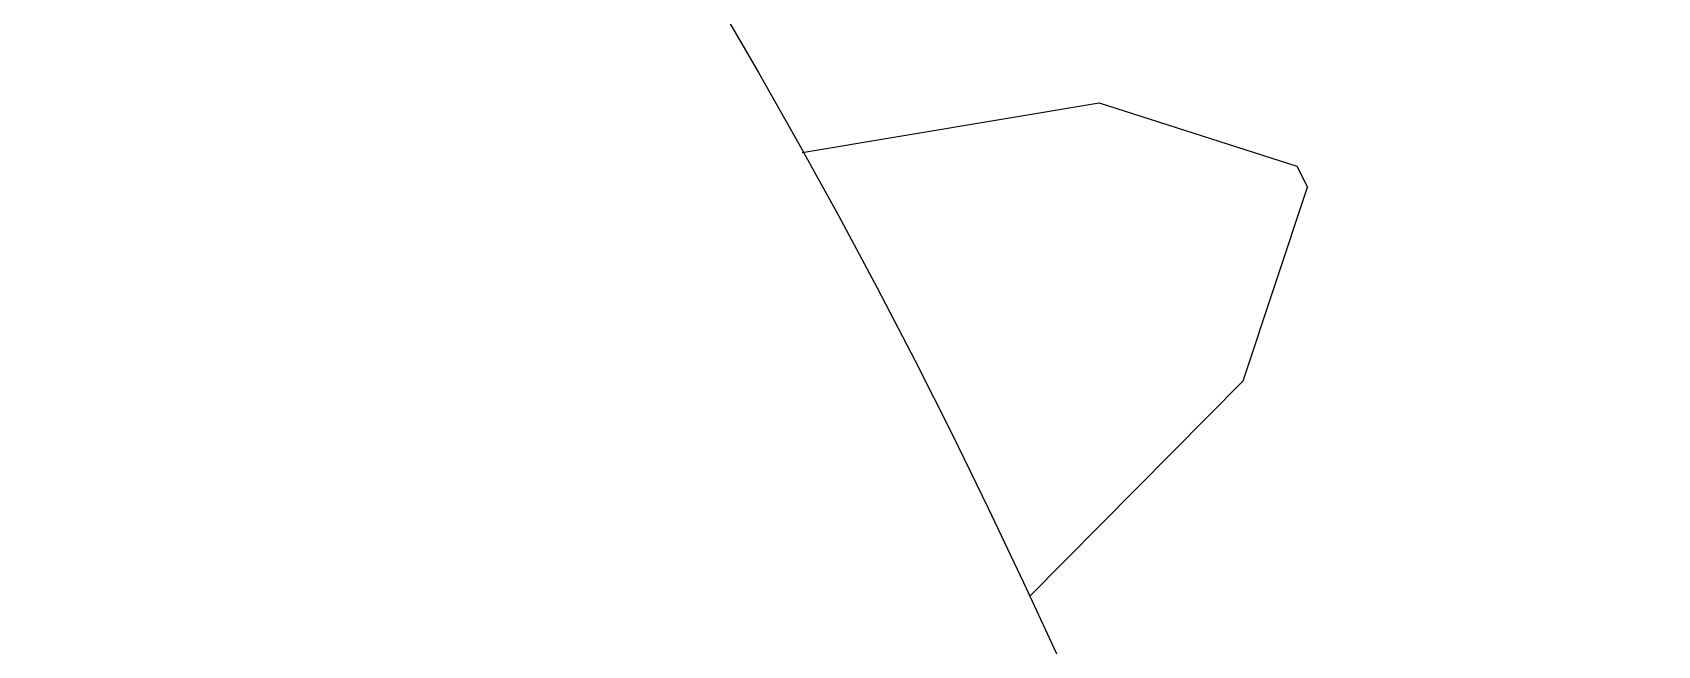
# Model space of a CAD drawing. Extents: x -381 to 213, y -63 to 250.
# Drawn here: x 122.74 to 137.72, y 175.04 to 180.69 of the extents above; entities that cross this region are included whole.
import ezdxf

# ---------------------------------------------------------------- set-up
doc = ezdxf.new("R2010")
doc.units = 0
doc.header["$MEASUREMENT"] = 0
doc.linetypes.add('K5LT_BASIC', pattern=[0])
doc.layers.add('Системный слой', color=7, linetype='Continuous')

# ---------------------------------------------------------------- blocks, each defined once
blk = doc.blocks.new('*U')
at = {"layer": 'Системный слой', "color": 5, "linetype": 'K5LT_BASIC'}
blk.add_line((153.224, 36.243), (153.323, 36.05), dxfattribs=at)
blk.add_line((153.224, 36.243), (153.323, 36.05), dxfattribs=at)
for points in [[(148.665, 36.371), (151.402, 36.827), (153.224, 36.243)], [(148.665, 36.371), (151.402, 36.827), (153.224, 36.243)], [(150.761, 32.276), (152.729, 34.264), (153.323, 36.05)], [(150.761, 32.276), (152.729, 34.264), (153.323, 36.05)]]:
    blk.add_lwpolyline(points, dxfattribs=at)
blk = doc.blocks.new('*F')
at = {"layer": 'Системный слой', "color": 5, "linetype": 'K5LT_BASIC'}
blk.add_circle((94.013, 5.981), 62.534, dxfattribs=at)
blk.add_circle((94.013, 5.981), 62.534, dxfattribs=at)
at = {"layer": 'Системный слой'}
blk.add_blockref('*U', (0, 0), dxfattribs=at)
blk.add_blockref('*U', (0, 0), dxfattribs=at)
blk.add_blockref('*U', (0, 0), dxfattribs=at)
blk.add_blockref('*U', (0, 0), dxfattribs=at)
blk.add_blockref('*U', (0, 0), dxfattribs=at)
blk.add_blockref('*U', (0, 0), dxfattribs=at)
blk.add_blockref('*U', (0, 0), dxfattribs=at)
blk.add_blockref('*U', (0, 0), dxfattribs=at)
blk.add_blockref('*U', (0, 0), dxfattribs=at)
blk.add_blockref('*U', (0, 0), dxfattribs=at)
blk.add_blockref('*U', (0, 0), dxfattribs=at)
blk.add_blockref('*U', (0, 0), dxfattribs=at)
blk.add_blockref('*U', (0, 0), dxfattribs=at)
blk.add_blockref('*U', (0, 0), dxfattribs=at)
blk.add_blockref('*U', (0, 0), dxfattribs=at)
blk.add_blockref('*U', (0, 0), dxfattribs=at)
blk.add_blockref('*U', (0, 0), dxfattribs=at)
blk.add_blockref('*U', (0, 0), dxfattribs=at)
blk.add_blockref('*U', (0, 0), dxfattribs=at)
blk.add_blockref('*U', (0, 0), dxfattribs=at)
blk.add_blockref('*U', (0, 0), dxfattribs=at)
blk.add_blockref('*U', (0, 0), dxfattribs=at)
blk.add_blockref('*U', (0, 0), dxfattribs=at)
blk.add_blockref('*U', (0, 0), dxfattribs=at)
blk.add_blockref('*U', (0, 0), dxfattribs=at)
blk.add_blockref('*U', (0, 0), dxfattribs=at)
blk.add_blockref('*U', (0, 0), dxfattribs=at)
blk.add_blockref('*U', (0, 0), dxfattribs=at)
blk.add_blockref('*U', (0, 0), dxfattribs=at)
blk.add_blockref('*U', (0, 0), dxfattribs=at)
blk.add_blockref('*U', (0, 0), dxfattribs=at)
blk.add_blockref('*U', (0, 0), dxfattribs=at)
blk.add_blockref('*U', (0, 0), dxfattribs=at)
blk.add_blockref('*U', (0, 0), dxfattribs=at)
blk.add_blockref('*U', (0, 0), dxfattribs=at)
blk.add_blockref('*U', (0, 0), dxfattribs=at)
blk.add_blockref('*U', (0, 0), dxfattribs=at)
blk.add_blockref('*U', (0, 0), dxfattribs=at)
blk.add_blockref('*U', (0, 0), dxfattribs=at)
blk.add_blockref('*U', (0, 0), dxfattribs=at)
blk.add_blockref('*U', (0, 0), dxfattribs=at)
blk.add_blockref('*U', (0, 0), dxfattribs=at)
blk.add_blockref('*U', (0, 0), dxfattribs=at)
blk.add_blockref('*U', (0, 0), dxfattribs=at)
blk.add_blockref('*U', (0, 0), dxfattribs=at)
blk.add_blockref('*U', (0, 0), dxfattribs=at)
blk.add_blockref('*U', (0, 0), dxfattribs=at)
blk.add_blockref('*U', (0, 0), dxfattribs=at)
blk.add_blockref('*U', (0, 0), dxfattribs=at)
blk.add_blockref('*U', (0, 0), dxfattribs=at)
blk.add_blockref('*U', (0, 0), dxfattribs=at)
blk.add_blockref('*U', (0, 0), dxfattribs=at)
blk.add_blockref('*U', (0, 0), dxfattribs=at)
blk.add_blockref('*U', (0, 0), dxfattribs=at)
blk.add_blockref('*U', (0, 0), dxfattribs=at)
blk.add_blockref('*U', (0, 0), dxfattribs=at)
blk.add_blockref('*U', (0, 0), dxfattribs=at)
blk.add_blockref('*U', (0, 0), dxfattribs=at)
blk.add_blockref('*U', (0, 0), dxfattribs=at)
blk.add_blockref('*U', (0, 0), dxfattribs=at)
blk.add_blockref('*U', (0, 0), dxfattribs=at)
blk.add_blockref('*U', (0, 0), dxfattribs=at)
blk.add_blockref('*U', (0, 0), dxfattribs=at)
blk.add_blockref('*U', (0, 0), dxfattribs=at)
blk.add_blockref('*U', (0, 0), dxfattribs=at)
blk.add_blockref('*U', (0, 0), dxfattribs=at)
blk.add_blockref('*U', (0, 0), dxfattribs=at)
blk.add_blockref('*U', (0, 0), dxfattribs=at)
blk.add_blockref('*U', (0, 0), dxfattribs=at)
blk.add_blockref('*U', (0, 0), dxfattribs=at)
blk.add_blockref('*U', (0, 0), dxfattribs=at)
blk.add_blockref('*U', (0, 0), dxfattribs=at)
blk.add_blockref('*U', (0, 0), dxfattribs=at)
blk.add_blockref('*U', (0, 0), dxfattribs=at)
blk.add_blockref('*U', (0, 0), dxfattribs=at)
blk.add_blockref('*U', (0, 0), dxfattribs=at)
blk.add_blockref('*U', (0, 0), dxfattribs=at)
blk.add_blockref('*U', (0, 0), dxfattribs=at)
blk.add_blockref('*U', (0, 0), dxfattribs=at)
blk.add_blockref('*U', (0, 0), dxfattribs=at)
blk.add_blockref('*U', (0, 0), dxfattribs=at)
blk.add_blockref('*U', (0, 0), dxfattribs=at)
blk.add_blockref('*U', (0, 0), dxfattribs=at)
blk.add_blockref('*U', (0, 0), dxfattribs=at)
blk.add_blockref('*U', (0, 0), dxfattribs=at)
blk.add_blockref('*U', (0, 0), dxfattribs=at)
blk.add_blockref('*U', (0, 0), dxfattribs=at)
blk.add_blockref('*U', (0, 0), dxfattribs=at)
blk.add_blockref('*U', (0, 0), dxfattribs=at)
blk.add_blockref('*U', (0, 0), dxfattribs=at)
blk.add_blockref('*U', (0, 0), dxfattribs=at)
blk.add_blockref('*U', (0, 0), dxfattribs=at)
blk.add_blockref('*U', (0, 0), dxfattribs=at)
blk.add_blockref('*U', (0, 0), dxfattribs=at)
blk.add_blockref('*U', (0, 0), dxfattribs=at)
blk.add_blockref('*U', (0, 0), dxfattribs=at)
blk.add_blockref('*U', (0, 0), dxfattribs=at)
blk.add_blockref('*U', (0, 0), dxfattribs=at)
blk.add_blockref('*U', (0, 0), dxfattribs=at)
blk.add_blockref('*U', (0, 0), dxfattribs=at)
blk.add_blockref('*U', (0, 0), dxfattribs=at)
blk.add_blockref('*U', (0, 0), dxfattribs=at)
blk.add_blockref('*U', (0, 0), dxfattribs=at)
blk.add_blockref('*U', (0, 0), dxfattribs=at)
blk.add_blockref('*U', (0, 0), dxfattribs=at)
blk.add_blockref('*U', (0, 0), dxfattribs=at)
blk.add_blockref('*U', (0, 0), dxfattribs=at)
blk.add_blockref('*U', (0, 0), dxfattribs=at)
blk.add_blockref('*U', (0, 0), dxfattribs=at)
blk.add_blockref('*U', (0, 0), dxfattribs=at)
blk.add_blockref('*U', (0, 0), dxfattribs=at)
blk.add_blockref('*U', (0, 0), dxfattribs=at)
blk.add_blockref('*U', (0, 0), dxfattribs=at)
blk.add_blockref('*U', (0, 0), dxfattribs=at)
blk.add_blockref('*U', (0, 0), dxfattribs=at)
blk.add_blockref('*U', (0, 0), dxfattribs=at)
blk.add_blockref('*U', (0, 0), dxfattribs=at)
blk.add_blockref('*U', (0, 0), dxfattribs=at)
blk.add_blockref('*U', (0, 0), dxfattribs=at)
blk.add_blockref('*U', (0, 0), dxfattribs=at)
blk.add_blockref('*U', (0, 0), dxfattribs=at)
blk.add_blockref('*U', (0, 0), dxfattribs=at)
blk.add_blockref('*U', (0, 0), dxfattribs=at)
blk.add_blockref('*U', (0, 0), dxfattribs=at)
blk.add_blockref('*U', (0, 0), dxfattribs=at)
blk.add_blockref('*U', (0, 0), dxfattribs=at)
blk.add_blockref('*U', (0, 0), dxfattribs=at)
blk.add_blockref('*U', (0, 0), dxfattribs=at)
blk.add_blockref('*U', (0, 0), dxfattribs=at)
blk.add_blockref('*U', (0, 0), dxfattribs=at)
blk.add_blockref('*U', (0, 0), dxfattribs=at)
blk.add_blockref('*U', (0, 0), dxfattribs=at)
blk.add_blockref('*U', (0, 0), dxfattribs=at)
blk.add_blockref('*U', (0, 0), dxfattribs=at)
blk.add_blockref('*U', (0, 0), dxfattribs=at)
blk.add_blockref('*U', (0, 0), dxfattribs=at)
blk.add_blockref('*U', (0, 0), dxfattribs=at)
blk.add_blockref('*U', (0, 0), dxfattribs=at)
blk.add_blockref('*U', (0, 0), dxfattribs=at)
blk.add_blockref('*U', (0, 0), dxfattribs=at)
blk.add_blockref('*U', (0, 0), dxfattribs=at)
blk.add_blockref('*U', (0, 0), dxfattribs=at)
blk.add_blockref('*U', (0, 0), dxfattribs=at)
blk.add_blockref('*U', (0, 0), dxfattribs=at)
blk.add_blockref('*U', (0, 0), dxfattribs=at)
blk.add_blockref('*U', (0, 0), dxfattribs=at)
blk.add_blockref('*U', (0, 0), dxfattribs=at)
blk.add_blockref('*U', (0, 0), dxfattribs=at)
blk.add_blockref('*U', (0, 0), dxfattribs=at)
blk.add_blockref('*U', (0, 0), dxfattribs=at)
blk.add_blockref('*U', (0, 0), dxfattribs=at)
blk.add_blockref('*U', (0, 0), dxfattribs=at)
blk.add_blockref('*U', (0, 0), dxfattribs=at)
blk.add_blockref('*U', (0, 0), dxfattribs=at)
blk.add_blockref('*U', (0, 0), dxfattribs=at)
blk.add_blockref('*U', (0, 0), dxfattribs=at)
blk.add_blockref('*U', (0, 0), dxfattribs=at)
blk.add_blockref('*U', (0, 0), dxfattribs=at)
blk.add_blockref('*U', (0, 0), dxfattribs=at)
blk.add_blockref('*U', (0, 0), dxfattribs=at)
blk.add_blockref('*U', (0, 0), dxfattribs=at)
blk.add_blockref('*U', (0, 0), dxfattribs=at)
blk.add_blockref('*U', (0, 0), dxfattribs=at)
blk.add_blockref('*U', (0, 0), dxfattribs=at)
blk.add_blockref('*U', (0, 0), dxfattribs=at)
blk.add_blockref('*U', (0, 0), dxfattribs=at)
blk.add_blockref('*U', (0, 0), dxfattribs=at)
blk.add_blockref('*U', (0, 0), dxfattribs=at)
blk.add_blockref('*U', (0, 0), dxfattribs=at)
blk.add_blockref('*U', (0, 0), dxfattribs=at)
blk.add_blockref('*U', (0, 0), dxfattribs=at)
blk.add_blockref('*U', (0, 0), dxfattribs=at)
blk.add_blockref('*U', (0, 0), dxfattribs=at)
blk.add_blockref('*U', (0, 0), dxfattribs=at)
blk.add_blockref('*U', (0, 0), dxfattribs=at)
blk.add_blockref('*U', (0, 0), dxfattribs=at)
blk.add_blockref('*U', (0, 0), dxfattribs=at)
blk.add_blockref('*U', (0, 0), dxfattribs=at)
blk.add_blockref('*U', (0, 0), dxfattribs=at)
blk.add_blockref('*U', (0, 0), dxfattribs=at)
blk.add_blockref('*U', (0, 0), dxfattribs=at)
blk.add_blockref('*U', (0, 0), dxfattribs=at)
blk.add_blockref('*U', (0, 0), dxfattribs=at)
blk.add_blockref('*U', (0, 0), dxfattribs=at)
blk.add_blockref('*U', (0, 0), dxfattribs=at)
blk.add_blockref('*U', (0, 0), dxfattribs=at)
blk.add_blockref('*U', (0, 0), dxfattribs=at)
blk.add_blockref('*U', (0, 0), dxfattribs=at)
blk.add_blockref('*U', (0, 0), dxfattribs=at)
blk.add_blockref('*U', (0, 0), dxfattribs=at)
blk.add_blockref('*U', (0, 0), dxfattribs=at)
blk.add_blockref('*U', (0, 0), dxfattribs=at)
blk.add_blockref('*U', (0, 0), dxfattribs=at)
blk.add_blockref('*U', (0, 0), dxfattribs=at)
blk.add_blockref('*U', (0, 0), dxfattribs=at)
blk.add_blockref('*U', (0, 0), dxfattribs=at)
blk.add_blockref('*U', (0, 0), dxfattribs=at)
blk.add_blockref('*U', (0, 0), dxfattribs=at)
blk.add_blockref('*U', (0, 0), dxfattribs=at)
blk.add_blockref('*U', (0, 0), dxfattribs=at)
blk.add_blockref('*U', (0, 0), dxfattribs=at)
blk.add_blockref('*U', (0, 0), dxfattribs=at)
blk.add_blockref('*U', (0, 0), dxfattribs=at)
blk.add_blockref('*U', (0, 0), dxfattribs=at)
blk.add_blockref('*U', (0, 0), dxfattribs=at)
blk.add_blockref('*U', (0, 0), dxfattribs=at)
blk.add_blockref('*U', (0, 0), dxfattribs=at)

msp = doc.modelspace()

# ---------------------------------------------------------------- block references
at = {"layer": 'Системный слой'}
msp.add_blockref('*F', (-18.831, 143.216), dxfattribs=at)

doc.saveas('drawing.dxf')
